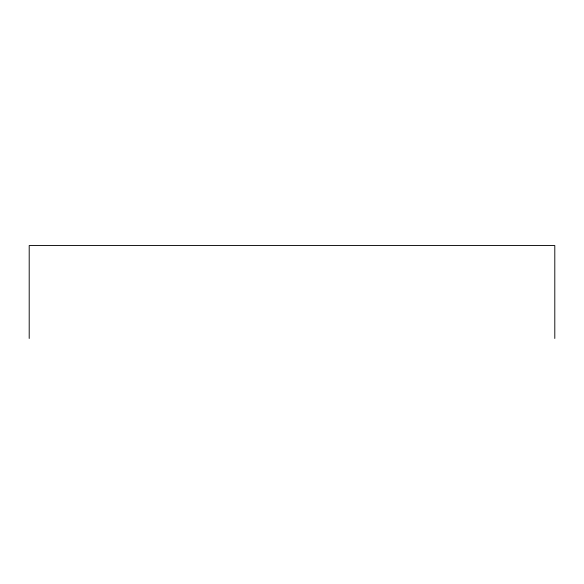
<?xml version="1.0" encoding="UTF-8"?>
<svg xmlns="http://www.w3.org/2000/svg" width="584" height="584" viewBox="0 0 584 584"><rect width="100%" height="100%" fill="white"/><g stroke="black" fill="none" stroke-linecap="round" stroke-linejoin="round"><path stroke-width="0.88" d="M554.8 338.457L554.8 245.543L29.2 245.543L29.2 338.457"/></g></svg>
